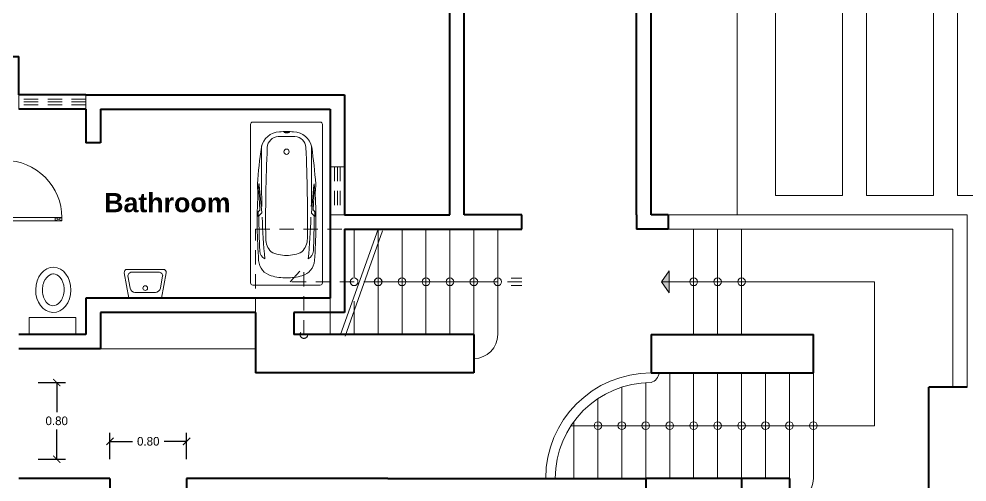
# Model space of a CAD drawing. Header units: metres. Extents: x 0 to 43.1, y 0 to 32.6.
# Drawn here: x 17.73 to 27.63, y 21.33 to 26.15 of the extents above; entities that cross this region are included whole.
import ezdxf

# ---------------------------------------------------------------- set-up
doc = ezdxf.new("R2010")
doc.units = ezdxf.units.M
doc.linetypes.add('DASHED', pattern=[0.75, 0.5, -0.25])
for name, color, linetype, lineweight in [('doorswindows', 41, 'Continuous', 20), ('equipment', 40, 'Continuous', 15), ('names', 7, 'Continuous', 60), ('nivel', 30, 'Continuous', 13), ('projection', 134, 'DASHED', 9), ('texture', 253, 'Continuous', 9), ('wall high', 5, 'Continuous', 40), ('wall low', 140, 'Continuous', 20), ('window high', 130, 'DASHED', 13)]:
    doc.layers.add(name, color=color, linetype=linetype, lineweight=lineweight)
doc.styles.add('AMBIENTE', font='ARIALBD.TTF', dxfattribs={"height": 0.2})
doc.dimstyles.new('Ceco.NET', dxfattribs={"dimscale": 0.5, "dimtxt": 0.18, "dimasz": 0.15, "dimexe": 0.18, "dimexo": 0.4, "dimgap": 0.09, "dimtad": 0, "dimtih": 1, "dimtoh": 1, "dimzin": 0, "dimdsep": 46, "dimtxsty": 'Standard', "dimblk": 'ARCHTICK', "dimcen": 0.09, "dimclrd": 256, "dimclre": 256, "dimadec": 0, "dimazin": 0, "dimtfac": 1, "dimtofl": 0, "dimtmove": 0, "dimatfit": 3, "dimfxl": 0, "dimtolj": 1, "dimtzin": 0, "dimarcsym": 0})

# ---------------------------------------------------------------- blocks, each defined once
blk = doc.blocks.new('INNODORO')
blk.add_lwpolyline([(-0.2448, 0), (0.2448, 0), (0.2448, -0.1769), (-0.2448, -0.1769)], close=True)
blk.add_ellipse((0.0083, -0.4665), major_axis=(0.0035, -0.2358), ratio=0.779376)
blk.add_open_spline([(0.0108, -0.6323), (0.034, -0.632), (0.059, -0.6207), (0.1029, -0.5676), (0.1193, -0.5257), (0.1243, -0.4367), (0.1128, -0.3908), (0.073, -0.3257), (0.0466, -0.3076), (-0.0006, -0.2973), (-0.024, -0.3025), (-0.071, -0.3415), (-0.0924, -0.3771), (-0.1096, -0.4624), (-0.105, -0.5108), (-0.0736, -0.5869), (-0.048, -0.6133), (-0.012, -0.6301), (-0.0005, -0.6325), (0.0108, -0.6323)], degree=3, knots=[0, 0, 0, 0, 0.740173, 0.740173, 1.480346, 1.480346, 2.220519, 2.220519, 2.960693, 2.960693, 3.700866, 3.700866, 4.441039, 4.441039, 5.181212, 5.181212, 5.921385, 5.921385, 6.283185, 6.283185, 6.283185, 6.283185])
blk = doc.blocks.new('LAVATORIO')
for p, q in [((-0.1704, 0), (-0.2186, -0.2646)), ((-0.1704, 0), (0.1704, 0)), ((0.1704, 0), (0.2186, -0.2646)), ((-0.107, -0.06), (0.107, -0.06)), ((-0.1587, -0.1032), (-0.1819, -0.2309)), ((0.1587, -0.1032), (0.1819, -0.2309)), ((0.1498, -0.27), (-0.1498, -0.27)), ((0.189, -0.3), (-0.189, -0.3))]:
    blk.add_line(p, q)
blk.add_circle((0, -0.1044), 0.0244)
for centre, radius, start, end in [((-0.1049, -0.115), 0.0551, 87.88469, 167.6385), ((0.1049, -0.115), 0.0551, 12.3615, 92.11531), ((-0.189, -0.27), 0.03, 169.68662, 270), ((-0.1383, -0.2278), 0.0438, 184.0339, 254.77248), ((0.1383, -0.2278), 0.0438, 285.22752, 355.9661), ((0.189, -0.27), 0.03, 270, 10.31338)]:
    blk.add_arc(centre, radius, start, end)
blk = doc.blocks.new('BC-P1')
for p, q in [((-0.352, 0), (0.352, 0)), ((-0.375, -1.677), (-0.375, -0.023)), ((0.375, -0.023), (0.375, -1.677)), ((-0.26, -0.2499), (-0.26, -0.75)), ((0.26, -0.2499), (0.26, -0.75)), ((-0.2989, -0.746), (-0.3045, -0.6624)), ((-0.2953, -0.7154), (-0.2892, -0.6454)), ((-0.2892, -0.6454), (-0.2878, -0.646)), ((-0.2596, -0.9467), (-0.2848, -0.6585)), ((0.2596, -0.9467), (0.2848, -0.6585)), ((0.2892, -0.6454), (0.2878, -0.646)), ((0.2953, -0.7154), (0.2892, -0.6454)), ((0.2989, -0.746), (0.3045, -0.6624)), ((-0.2953, -0.7154), (-0.2899, -0.7208)), ((-0.2893, -0.722), (-0.2783, -0.9155)), ((0.2893, -0.722), (0.2783, -0.9155)), ((0.2953, -0.7154), (0.2899, -0.7208)), ((-0.2953, -0.9354), (-0.28, -0.9201)), ((-0.2953, -0.9854), (-0.2953, -0.9354)), ((-0.2953, -0.9854), (-0.2613, -0.9514)), ((0.2953, -0.9854), (0.2613, -0.9514)), ((0.2953, -0.9354), (0.28, -0.9201)), ((0.2953, -0.9854), (0.2953, -0.9354)), ((0.352, -1.7), (-0.352, -1.7)), ((0.352, -1.7), (-0.352, -1.7))]:
    blk.add_line(p, q)
blk.add_lwpolyline([(-0.0257, -0.1082, 0.338364), (-0.0251, -0.1089, 0.038384), (-0.0177, -0.1104, 0.0164), (-0.0096, -0.111, 0.011665), (0.0018, -0.1113, 0.011665), (0.0131, -0.111, 0.0164), (0.0212, -0.1104, 0.038384), (0.0287, -0.1089, 0.338364), (0.0293, -0.1082, 0.338364), (0.0287, -0.1074, 0.038384), (0.0212, -0.106, 0.0164), (0.0131, -0.1053, 0.011665), (0.0018, -0.1051, 0.011665), (-0.0096, -0.1053, 0.0164), (-0.0177, -0.106, 0.038384), (-0.0251, -0.1074, 0.338364)], format="xyb", close=True)
blk.add_circle((0, -0.31), 0.0275)
for centre, radius, start, end in [((-0.352, -0.023), 0.023, 90, 180), ((0.352, -0.023), 0.023, 0, 90), ((-0.0667, -0.3012), 0.2, 92.12388, 168.98385), ((-0.0815, -0.2718), 0.12, 92.55385, 176.46704), ((0, -2.1), 1.95, 90, 92.55385), ((0, -2.1), 2, 90, 92.12388), ((0, -2.1), 2, 87.87612, 90), ((0, -2.1), 1.95, 87.44615, 90), ((0.0667, -0.3012), 0.2, 11.01615, 87.87612), ((0.0815, -0.2718), 0.12, 3.53296, 87.44615), ((5.1136, -1.0349), 5.4317, 171.83019, 175.89552), ((12.7468, -0.899), 12.9636, 177.19401, 179.34123), ((-12.7468, -0.899), 12.9636, 0.65877, 2.80599), ((-5.1136, -1.0349), 5.4317, 4.10448, 8.16981), ((-0.2047, -0.6558), 0.1, 174.45872, 183.78321), ((-0.2885, -0.6478), 0.002, 12.28041, 69.25291), ((-0.3843, -0.6687), 0.1, 4.12515, 12.28041), ((0.3843, -0.6687), 0.1, 167.71959, 175.87485), ((0.2885, -0.6478), 0.002, 110.74709, 167.71959), ((0.2047, -0.6558), 0.1, 356.21679, 5.54128), ((5.1332, -1.0445), 5.4397, 176.97501, 184.22374), ((-0.3887, -0.7519), 0.09, 356.4609, 3.78321), ((-0.2913, -0.7222), 0.002, 5, 45.7989), ((4.7424, -0.7539), 5.0024, 179.95577, 181.46375), ((10.5446, -1.0081), 10.7637, 178.62592, 181.10664), ((-10.5446, -1.0081), 10.7637, 358.89336, 1.37408), ((-4.7424, -0.7539), 5.0024, 358.53625, 0.04423), ((0.2913, -0.7222), 0.002, 134.2011, 175), ((-5.1332, -1.0445), 5.4397, 355.77626, 3.02499), ((0.3887, -0.7519), 0.09, 176.21679, 183.5391), ((8.4992, -0.9407), 8.7883, 180.25057, 182.63397), ((-0.2843, -0.9159), 0.006, 315, 3.25052), ((-0.2655, -0.9472), 0.006, 315, 5), ((0.2655, -0.9472), 0.006, 175, 225), ((0.2843, -0.9159), 0.006, 176.74948, 225), ((-8.4992, -0.9407), 8.7883, 357.36603, 359.74943), ((8.1489, -0.6833), 8.4089, 182.10752, 185.07894), ((-8.1489, -0.6833), 8.4089, 354.92106, 357.89248), ((-0.0205, -1.2163), 0.1966, 179.92585, 224.32196), ((0.0205, -1.2163), 0.1966, 315.67804, 0.07415), ((-0.1799, -1.3395), 0.1, 182.91722, 241.94627), ((0, -1.025), 0.366, 243.87909, 270), ((0, -1.025), 0.366, 270, 296.12091), ((0.1799, -1.3395), 0.1, 298.05373, 357.08278), ((-0.1124, -1.4297), 0.18, 184.94181, 254.47903), ((0.1124, -1.4297), 0.18, 285.52097, 355.05819), ((-0.352, -1.677), 0.023, 180, 270), ((0, -1.025), 0.6, 254.47903, 270), ((0, -1.025), 0.6, 270, 285.52097), ((0.352, -1.677), 0.023, 270, 0)]:
    blk.add_arc(centre, radius, start, end)
blk = doc.blocks.new('PUERTA')
at = {"layer": 'texture', "ltscale": 0.3}
h = blk.add_hatch(dxfattribs=at)
h.set_pattern_fill('ANSI31', color=256, scale=0.1, style=0)
h.set_pattern_definition([(315, (-170.025657, 504.958743), (-0.00883883476, -0.00883883476), [])])
h.paths.add_polyline_path([(0, 0), (0.05, 0), (0.075, 0), (0.075, 0.025), (0.05, 0.025), (0.05, 0.075), (0, 0.075)])
h.paths.add_polyline_path([(0.925, 0), (1, 0), (1, 0.075), (0.95, 0.075), (0.95, 0.025), (0.925, 0.025)])
for p, q in [((0.05, 0.075), (0.05, 0.925)), ((0.1, 0.925), (0.05, 0.925)), ((0.1, 0.075), (0.1, 0.925)), ((0.1, 0.825), (0.05, 0.825)), ((0.1, 0.175), (0.05, 0.175)), ((0, 0.075), (0.05, 0.075)), ((0, 0), (0.05, 0)), ((0.1, 0.075), (0.05, 0.075)), ((1, 0.075), (0.95, 0.075))]:
    blk.add_line(p, q)
at = {"ltscale": 0.3}
for p, q in [((0, 0.075), (0, 0)), ((0.05, 0.025), (0.05, 0.125)), ((0.075, 0.025), (0.05, 0.025)), ((0.075, 0), (0.05, 0)), ((0.075, 0.025), (0.075, 0)), ((0.95, 0.025), (0.925, 0.025)), ((0.925, 0.025), (0.925, 0)), ((0.95, 0.075), (0.95, 0.025)), ((1, 0.075), (1, 0)), ((0.925, 0), (1, 0))]:
    blk.add_line(p, q, dxfattribs=at)
at = {"layer": 'texture', "ltscale": 0.3}
for p, q in [((0.1, 0.825), (0.05, 0.925)), ((0.05, 0.825), (0.1, 0.925)), ((0.05, 0.075), (0.1, 0.175)), ((0.1, 0.075), (0.05, 0.175))]:
    blk.add_line(p, q, dxfattribs=at)
at = {"layer": 'texture'}
blk.add_arc((0.1, 0.075), 0.85, 0, 90, dxfattribs=at)
blk = doc.blocks.new('arrow')
at = {"ltscale": 0.3}
blk.add_hatch(color=256, dxfattribs=at).paths.add_polyline_path([(-0.0778, -0.1132), (0, 0), (-0.0778, 0.1132)])
for p, q in [((0, 0), (-0.0778, 0.1132)), ((-0.0778, 0.1132), (-0.0778, -0.1132)), ((0, 0), (-0.0778, -0.1132))]:
    blk.add_line(p, q, dxfattribs=at)
blk = doc.blocks.new('start')
at = {"ltscale": 0.3}
for p, q in [((-0.0377, -0.0012), (-0.0377, 0.1106)), ((0.0377, -0.0012), (0.0377, 0.1106))]:
    blk.add_line(p, q, dxfattribs=at)
blk = doc.blocks.new('_ArchTick')
at = {"color": 0, "const_width": 0.15}
blk.add_lwpolyline([(-0.5, -0.5), (0.5, 0.5)], dxfattribs=at)
blk = doc.blocks.new('*D29')
at = {"layer": 'Defpoints', "color": 0}
for p in [(19.4785, 21.7493), (18.6785, 21.3629), (19.4785, 21.3629)]:
    blk.add_point(p, dxfattribs=at)
at = {"layer": 'texture', "lineweight": -2}
for p, q in [((18.6785, 21.5629), (18.6785, 21.8393)), ((19.4785, 21.5629), (19.4785, 21.8393)), ((18.6785, 21.7493), (18.9135, 21.7493)), ((19.4785, 21.7493), (19.2435, 21.7493))]:
    blk.add_line(p, q, dxfattribs=at)
at = {"layer": 'texture', "lineweight": -2, "xscale": 0.075, "yscale": 0.075, "zscale": 0.075, "rotation": 180}
blk.add_blockref('_ArchTick', (18.6785, 21.7493), dxfattribs=at)
at = {"layer": 'texture', "lineweight": -2, "xscale": 0.075, "yscale": 0.075, "zscale": 0.075}
blk.add_blockref('_ArchTick', (19.4785, 21.7493), dxfattribs=at)
at = {"layer": 'texture', "color": 0, "insert": (19.0785, 21.7493), "char_height": 0.09, "attachment_point": 5}
blk.add_mtext('\\A1;0.80', dxfattribs=at)
blk = doc.blocks.new('*D30')
at = {"layer": 'Defpoints', "color": 0}
for p in [(17.7285, 22.3629), (17.7285, 21.5629), (18.1229, 21.5629)]:
    blk.add_point(p, dxfattribs=at)
at = {"layer": 'texture', "lineweight": -2}
for p, q in [((17.9285, 22.3629), (18.2129, 22.3629)), ((18.1229, 22.3629), (18.1229, 22.0529)), ((18.1229, 21.5629), (18.1229, 21.8729)), ((17.9285, 21.5629), (18.2129, 21.5629))]:
    blk.add_line(p, q, dxfattribs=at)
at = {"layer": 'texture', "lineweight": -2, "xscale": 0.075, "yscale": 0.075, "zscale": 0.075}
for p, rotation in [((18.1229, 22.3629), 90), ((18.1229, 21.5629), 270)]:
    blk.add_blockref('_ArchTick', p, dxfattribs=dict(at, rotation=rotation))
at = {"layer": 'texture', "color": 0, "insert": (18.1229, 21.9629), "char_height": 0.09, "attachment_point": 5}
blk.add_mtext('\\A1;0.80', dxfattribs=at)

msp = doc.modelspace()

# ---------------------------------------------------------------- linework, layer by layer
at = {"layer": 'equipment'}
for p, q in [((25.2285, 24.1129), (25.2285, 31.2396)), ((25.6285, 24.3129), (25.6285, 31.098)), ((26.3285, 24.3129), (26.3285, 30.8502)), ((26.5785, 24.3129), (26.5785, 30.7617)), ((27.2785, 24.3129), (27.2785, 30.5138)), ((27.5285, 24.3129), (27.5285, 29.8752)), ((25.6285, 24.3129), (26.3285, 24.3129)), ((26.5785, 24.3129), (27.2785, 24.3129)), ((27.5285, 24.3129), (28.2285, 24.3129))]:
    msp.add_line(p, q, dxfattribs=at)
at = {"layer": 'equipment', "ltscale": 0.3}
msp.add_line((18.5785, 22.7129), (20.1988, 22.7129), dxfattribs=at)
at = {"layer": 'nivel'}
for p, q in [((21.4785, 23.9629), (21.4785, 22.8629)), ((21.4785, 23.9629), (21.4785, 22.8629)), ((21.7285, 23.9629), (21.7285, 22.8629)), ((21.7285, 23.9629), (21.7285, 22.8629)), ((21.9785, 23.9629), (21.9785, 22.8629)), ((22.2285, 23.9629), (22.2285, 22.8629)), ((22.4785, 23.9629), (22.4785, 22.8629)), ((22.7285, 23.9629), (22.7285, 22.8629)), ((24.7738, 22.8629), (24.7738, 23.9629)), ((25.0238, 22.8629), (25.0238, 23.9629)), ((25.2738, 22.8629), (25.2738, 23.9629)), ((24.5238, 22.4629), (24.5238, 21.3629)), ((24.7738, 22.4629), (24.7738, 21.3629)), ((25.0238, 22.4629), (25.0238, 21.3629)), ((25.2738, 22.4629), (25.2738, 21.3629)), ((25.5238, 22.4629), (25.5238, 21.3629)), ((25.7738, 22.4629), (25.7738, 21.3629)), ((26.0238, 22.4629), (26.0238, 21.3629)), ((24.0238, 22.3154), (24.0238, 21.3629)), ((24.2738, 22.3614), (24.2738, 21.3629)), ((23.7738, 22.1949), (23.7738, 21.3629)), ((23.5238, 21.9565), (23.5238, 21.3629))]:
    msp.add_line(p, q, dxfattribs=at)
for centre in [(22.4785, 22.8629), (25.7738, 21.3629)]:
    msp.add_arc(centre, 0.25, 270, 0, dxfattribs=at)
at = {"layer": 'projection', "ltscale": 0.3}
for p, q in [((20.1988, 23.0929), (20.1988, 23.9629)), ((20.1988, 23.9629), (21.1285, 23.9629)), ((20.5601, 23.4129), (20.7037, 23.5712)), ((20.7037, 22.8629), (20.7037, 23.5712)), ((22.9785, 23.4129), (20.5601, 23.4129))]:
    msp.add_line(p, q, dxfattribs=at)
at = {"layer": 'projection'}
for p, q in [((21.2285, 23.9629), (21.2285, 22.8629)), ((21.2285, 23.9629), (21.2285, 22.8629)), ((20.9785, 23.2429), (20.9785, 22.8629))]:
    msp.add_line(p, q, dxfattribs=at)
at = {"layer": 'projection', "ltscale": 0.3}
for centre in [(21.2285, 23.4129), (20.7037, 22.8629)]:
    msp.add_circle(centre, 0.04, dxfattribs=at)
at = {"layer": 'texture', "ltscale": 0.3}
for p, q in [((21.4785, 23.9629), (21.0872, 22.8629)), ((21.5256, 23.9462), (21.1344, 22.8462)), ((22.6285, 23.4129), (21.4785, 23.4129)), ((26.6615, 23.4129), (24.4396, 23.4129)), ((26.6615, 21.9129), (26.6615, 23.4129)), ((23.4934, 21.9129), (26.6615, 21.9129))]:
    msp.add_line(p, q, dxfattribs=at)
for centre in [(21.2285, 23.4129), (21.4785, 23.4129), (21.4804, 23.4129), (21.7285, 23.4129), (21.7285, 23.4129), (21.9785, 23.4129), (22.2285, 23.4129), (22.4785, 23.4129), (22.7285, 23.4129), (24.7738, 23.4129), (25.0238, 23.4129), (25.2738, 23.4129), (23.7738, 21.9129), (24.0238, 21.9129), (24.2738, 21.9129), (24.5238, 21.9129), (24.7738, 21.9129), (25.0238, 21.9129), (25.2738, 21.9129), (25.5238, 21.9129), (25.7738, 21.9129), (26.0238, 21.9129)]:
    msp.add_circle(centre, 0.04, dxfattribs=at)
at = {"layer": 'wall high'}
for p, q in [((22.2285, 24.1129), (22.2285, 30.1063)), ((22.3785, 24.1129), (22.3785, 30.0661)), ((24.1785, 24.1129), (24.1785, 29.5826)), ((24.3285, 24.1129), (24.3285, 29.5423)), ((15.6285, 25.7629), (17.7285, 25.7629)), ((17.7285, 25.3638), (17.7285, 25.7629)), ((18.4285, 25.3638), (21.1285, 25.3638)), ((21.1285, 25.3638), (21.1285, 24.6129)), ((18.5785, 25.2138), (20.9785, 25.2138)), ((20.9785, 25.2138), (20.9785, 24.6129)), ((20.9785, 24.1129), (20.9785, 23.2429)), ((21.1285, 24.1129), (22.2285, 24.1129)), ((22.9785, 23.9629), (22.9785, 24.1129)), ((21.1285, 23.9629), (22.9785, 23.9629)), ((21.1285, 23.9629), (21.1285, 23.0929)), ((20.9785, 23.2429), (18.4285, 23.2429)), ((18.4285, 23.2429), (18.4285, 22.8629)), ((18.5785, 23.0929), (18.5785, 22.7129)), ((20.1988, 23.0929), (18.5785, 23.0929)), ((20.1988, 23.0929), (20.1988, 22.4629)), ((21.1285, 23.0929), (20.5988, 23.0929)), ((20.5988, 23.0929), (20.5988, 22.8629)), ((18.4285, 22.8629), (17.7285, 22.8629)), ((22.4785, 22.8629), (20.5988, 22.8629)), ((22.4785, 22.8629), (22.4785, 22.4629)), ((24.3285, 22.8629), (26.0238, 22.8629)), ((24.3285, 22.8629), (24.3285, 22.4629)), ((26.0238, 22.4629), (26.0238, 22.8629)), ((18.5785, 22.7129), (17.7285, 22.7129)), ((22.4785, 22.4629), (20.1988, 22.4629)), ((24.3285, 22.4629), (26.0238, 22.4629)), ((27.6285, 22.3129), (27.2285, 22.3129)), ((27.2285, 21.2129), (27.2285, 22.3129)), ((18.6785, 21.3629), (17.7285, 21.3629)), ((18.6785, 21.3629), (18.6785, 21.2129)), ((21.5805, 21.3629), (19.4785, 21.3629)), ((19.4785, 21.3629), (19.4785, 21.2129)), ((21.5805, 21.3629), (24.2738, 21.3629)), ((24.2738, 21.3629), (24.2738, 21.2129)), ((25.7738, 21.3629), (24.2738, 21.3629))]:
    msp.add_line(p, q, dxfattribs=at)
at = {"layer": 'wall high', "ltscale": 0.3}
for p, q in [((18.4285, 25.3638), (17.7285, 25.3638)), ((18.4285, 25.2138), (17.7285, 25.2138)), ((18.4285, 25.2138), (18.4285, 24.8638)), ((18.5785, 25.2138), (18.5785, 24.8638)), ((18.5785, 24.8638), (18.4285, 24.8638)), ((20.9785, 24.6129), (20.9785, 24.1129)), ((21.1285, 24.6129), (21.1285, 24.1129)), ((22.9785, 24.1129), (22.3785, 24.1129)), ((24.1785, 24.1129), (24.1785, 23.9629)), ((24.5066, 24.1129), (24.3285, 24.1129)), ((24.5066, 24.1129), (24.5066, 23.9629)), ((24.5066, 23.9629), (24.1785, 23.9629)), ((25.2738, 21.3629), (25.2738, 20.8629)), ((25.7738, 21.3629), (25.7738, 20.8629))]:
    msp.add_line(p, q, dxfattribs=at)
at = {"layer": 'wall low'}
for p, q in [((24.5066, 24.1129), (27.6285, 24.1129)), ((27.6285, 24.1129), (27.6285, 22.3129)), ((24.5066, 23.9629), (27.4785, 23.9629)), ((27.4785, 23.9629), (27.4785, 22.3129))]:
    msp.add_line(p, q, dxfattribs=at)
at = {"layer": 'wall low', "ltscale": 0.3}
for centre, radius, start, end in [((24.3285, 21.3629), 1.1, 90, 180), ((24.2945, 22.4781), 0.1201, 286.46992, 352.7528), ((24.3285, 21.3629), 1, 90, 180)]:
    msp.add_arc(centre, radius, start, end, dxfattribs=at)
at = {"layer": 'window high'}
msp.add_line((17.7285, 25.2138), (17.7285, 25.3638), dxfattribs=at)
at = {"layer": 'window high', "ltscale": 0.3}
for p, q in [((18.4285, 25.2138), (18.4285, 25.3638)), ((18.4285, 25.3188), (17.7285, 25.3188)), ((18.4285, 25.2888), (17.7285, 25.2888)), ((18.4285, 25.2588), (17.7285, 25.2588)), ((21.1285, 24.6129), (20.9785, 24.6129)), ((21.0235, 24.6129), (21.0235, 24.1129)), ((21.0535, 24.6129), (21.0535, 24.1129)), ((21.0835, 24.6129), (21.0835, 24.1129)), ((21.1285, 24.1129), (20.9785, 24.1129))]:
    msp.add_line(p, q, dxfattribs=at)

# ---------------------------------------------------------------- block references
at = {"layer": 'doorswindows', "ltscale": 0.3, "xscale": -0.6999999999999886, "yscale": 0.6999999999999886, "zscale": 0.7, "rotation": 270.0000000000023}
msp.add_blockref('PUERTA', (17.5285, 24.0129), dxfattribs=at)
at = {"layer": 'equipment', "color": 1}
msp.add_blockref('BC-P1', (20.5229, 25.0791), dxfattribs=at)
at = {"layer": 'equipment', "ltscale": 0.3, "xscale": -1}
for name, p, rotation in [('INNODORO', (18.0785, 22.8629), 180.0000000000196), ('LAVATORIO', (19.0472, 23.2429), 180.0000000000163)]:
    msp.add_blockref(name, p, dxfattribs=dict(at, rotation=rotation))
at = {"layer": 'texture', "ltscale": 0.3}
for name, p, rotation in [('arrow', (24.4396, 23.4129), 180), ('start', (22.9785, 23.4129), 90)]:
    msp.add_blockref(name, p, dxfattribs=dict(at, rotation=rotation))

# ---------------------------------------------------------------- texts
at = {"layer": 'names', "ltscale": 0.3, "insert": (19.2779, 24.3385), "char_height": 0.2, "width": 2.9472, "attachment_point": 2, "style": 'AMBIENTE'}
msp.add_mtext('Bathroom', dxfattribs=at)

# ---------------------------------------------------------------- dimensions: what is measured, and where the dimension line sits
at = {"layer": 'texture', "ltscale": 0.3}
for p1, p2, distance, picture, middle in [((17.7285, 22.3629), (17.7285, 21.5629), 0.3944, '*D30', (18.1229, 21.9629)), ((18.6785, 21.3629), (19.4785, 21.3629), 0.3864, '*D29', (19.0785, 21.7493))]:
    dim = msp.add_aligned_dim(p1=p1, p2=p2, distance=distance, dimstyle='Ceco.NET', dxfattribs=at)
    dim.commit()
    dim.dimension.update_dxf_attribs({"geometry": picture, "text_midpoint": middle})

doc.saveas('drawing.dxf')
